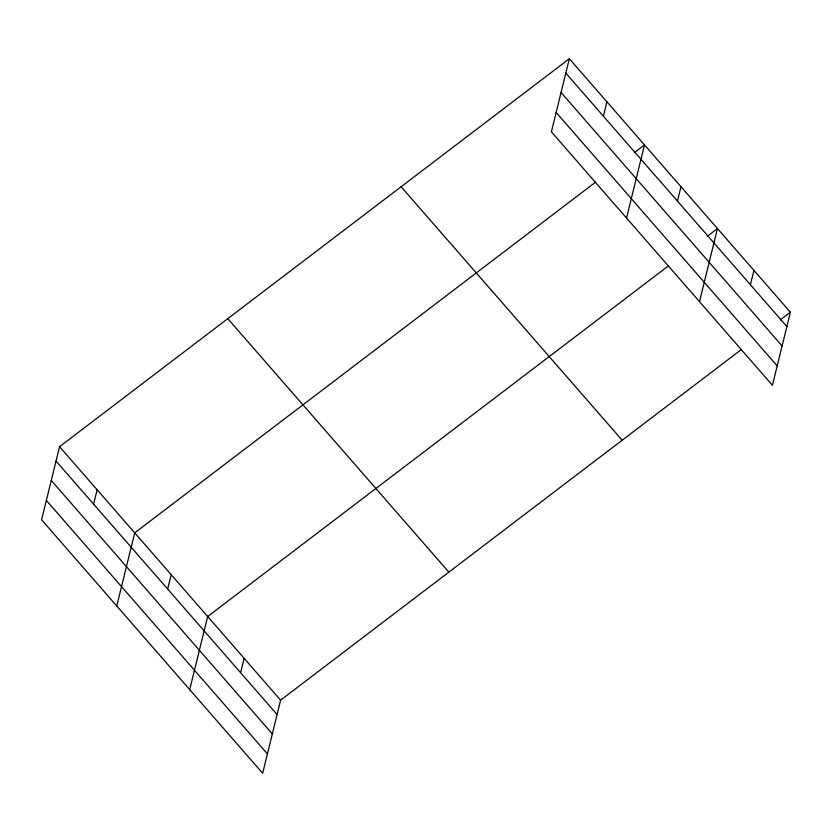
<?xml version="1.0" encoding="UTF-8"?>
<svg xmlns="http://www.w3.org/2000/svg" width="832" height="832" viewBox="0 0 832 832"><rect width="100%" height="100%" fill="white"/><g stroke="black" fill="none" stroke-linecap="round" stroke-linejoin="round"><path stroke-width="1.25" d="M569.348 58.729L551.387 131.841L772.439 385.32L790.4 312.198L569.348 58.729L59.561 446.68L41.6 519.802L262.652 773.271L280.613 700.159L741.458 349.45M93.61 504.14L97.136 489.778M116.761 605.977L134.722 532.865L595.566 182.156M167.658 589.056L171.194 574.694M189.706 689.624L207.667 616.512L668.512 265.803M240.614 672.703L244.14 658.341M603.398 116.189L606.923 101.816M626.548 218.026L644.498 144.903L634.306 152.672M677.446 201.105L680.982 186.732M699.494 301.673L717.454 228.55L707.252 236.319M750.391 284.752L753.927 270.379M780.208 319.956L790.4 312.198M565.812 73.091L786.874 326.57M561.049 92.477L782.111 345.956M556.15 112.455L777.202 365.934M401.118 186.753L622.17 440.232M227.791 318.656L448.843 572.135M59.561 446.68L280.613 700.159M56.025 461.053L277.087 714.532M51.272 480.438L272.324 733.918M46.363 500.417L267.415 753.886"/></g></svg>
